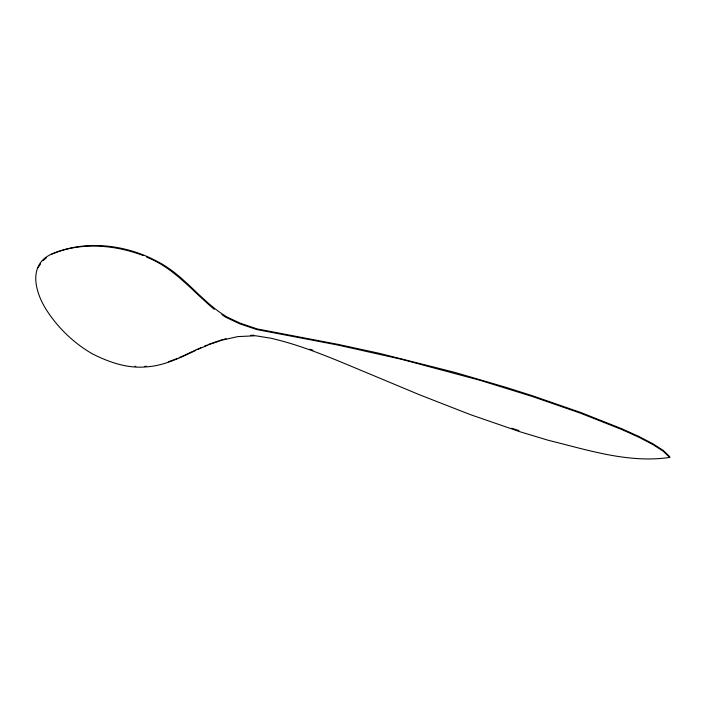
<?xml version="1.0" encoding="UTF-8"?>
<svg xmlns="http://www.w3.org/2000/svg" width="705" height="705" viewBox="0 0 705 705"><rect width="100%" height="100%" fill="white"/><g stroke="black" fill="none" stroke-linecap="round" stroke-linejoin="round"><path stroke-width="1.06" d="M38.061 267.768L40.52 263.934M42.89 260.753L46.38 257.783M196.105 349.856L200.828 347.741M195.761 350.024L184.534 355.232M195.188 350.658C179.572 358.078 163.445 365.913 145.873 366.908C127.112 368.618 108.72 362.123 92.205 353.751C74.466 343.441 59.185 329.068 47.808 312.007C35.717 294.39 26.623 265.106 51.844 253.959C85.728 239.577 126.204 244.468 158.07 261.872C184.789 275.62 201.648 302.189 227.424 317.224L240.326 323.234L257.14 328.927L338.215 344.41L378.664 353.179L453.932 372.143L506.78 387.583L532.531 395.787L580.735 412.495L621.801 428.737L638.651 436.36L652.504 443.533L662.973 450.248L669.688 456.584L669.75 457.413C628.737 463.546 587.838 449.993 548.367 440.308L519.841 431.716L470.323 414.611L419.766 394.879L371.447 374.699C338.479 361.092 305.679 346.217 270.773 338.206L255.615 335.765L237.805 336.602L222.366 340.066L209.244 344.498L197.567 349.53M179.211 357.602L183.644 355.62M177.44 358.387L174.302 359.594M204.424 346.208L207.103 345.045M208.812 344.304L218.497 340.956M51.077 254.461C80.009 241.797 114.087 244.556 143.08 255.501M168.416 361.744L173.509 359.876M219.378 340.656L222.895 339.449M224.128 339.193L226.155 338.735M144.454 366.459L146.499 366.256M250.663 335.36L253.923 335.21M134.99 366.265L135.818 366.3M511.636 428.173L518.942 430.596M310.015 349.204L312.879 350.253M146.693 257.166C173.862 267.777 192.43 291.139 214.258 309.319M221.863 314.615L225.759 317.259L239.806 323.833L256.655 329.535L337.836 345.045L401.445 359.277L480.255 380.365L532.407 396.518L580.673 413.262L621.801 429.53L638.668 437.162L652.548 444.344L663.035 451.077L669.75 457.413"/></g></svg>
